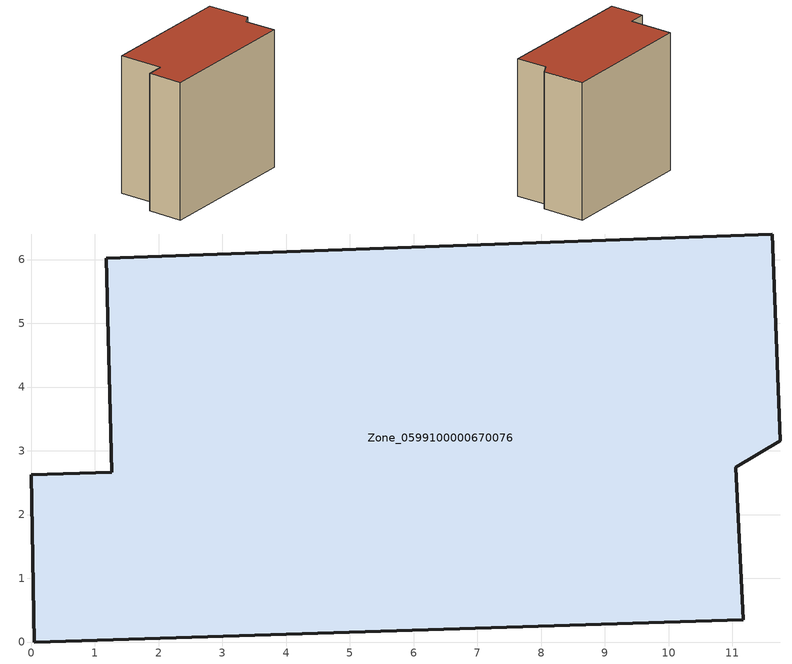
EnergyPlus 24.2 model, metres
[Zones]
Zone_0599100000670076
 floor ground (C_G): 0,2.62 1.26,2.66 1.18,6.02 11.62,6.4 11.75,3.16 11.05,2.74 11.17,0.35 0.05,0 z0
 wall outside (C_F): 1.26,2.66 0,2.62 0.05,0 11.17,0.35 11.05,2.74 11.75,3.16 11.62,6.4 1.18,6.02 1.26,2.66 z0:10.43
 roof outside (C_R): 11.62,6.4 1.18,6.02 1.26,2.66 0,2.62 0.05,0 11.17,0.35 11.05,2.74 11.75,3.16 z10.43
[BUILDING]
Pand.0599100000670076: North Axis=0; Terrain=City; Loads Convergence Tolerance Value=0.04; Temperature Convergence Tolerance Value=0.4; Solar Distribution=FullExterior; Maximum Number of Warmup Days=25; Minimum Number of Warmup Days=1
[Site:Location]
Rotterdam.The.Hague.AP_ZH_NLD Design_Conditions: Latitude=51.96; Longitude=4.45; Time Zone=1; Elevation=-4.5
[SITE:GROUNDTEMPERATURE:BUILDINGSURFACE]
18, 18, 18, 18, 18, 18, 18, 18, 18, 18, 18, 18
[MATERIAL] Thermal Absorptance=0.9; Solar Absorptance=0.7; Visible Absorptance=0.7
Name | Roughness | Thickness | Conductivity | Density | Specific Heat
G.TI.1946 | MediumSmooth | 0.15 | 1 | 540 | 1210
F.TI.1946 | Rough | 0.3 | 0.857143 | 1920 | 840
R.TI.1946 | MediumRough | 0.2 | 0.1 | 1500 | 1000
[CONSTRUCTION]
C_G: G.TI.1946
C_F: F.TI.1946
C_R: R.TI.1946
[ZONE]
Zone_0599100000670076: Type=1; Multiplier=1; Ceiling Height=Autocalculate; Volume=Autocalculate; Floor Area=autocalculate; Part of Total Floor Area=Yes
[ZONEINFILTRATION:DESIGNFLOWRATE]
Infil_Zone_0599100000670076: Zone or ZoneList or Space or SpaceList=Zone_0599100000670076; Schedule=AlwaysOn; Design Flow Rate Calculation Method=Flow/Area; Flow Rate per Floor Area=0.003; Constant Term Coefficient=1; Temperature Term Coefficient=0; Velocity Term Coefficient=0; Velocity Squared Term Coefficient=0
[HVACTEMPLATE:ZONE:IDEALLOADSAIRSYSTEM]
Zone_0599100000670076: Maximum Heating Supply Air Temperature=50; Minimum Cooling Supply Air Temperature=13; Maximum Heating Supply Air Humidity Ratio=0.0156; Minimum Cooling Supply Air Humidity Ratio=0.0077; Heating Limit=NoLimit; Cooling Limit=NoLimit; Dehumidification Control Type=ConstantSensibleHeatRatio; Cooling Sensible Heat Ratio=0.7; Dehumidification Setpoint=60; Humidification Control Type=None; Humidification Setpoint=30; Outdoor Air Method=None; Outdoor Air Flow Rate per Person=0.00944; Outdoor Air Flow Rate per Zone Floor Area=0; Outdoor Air Flow Rate per Zone=0; Demand Controlled Ventilation Type=None; Outdoor Air Economizer Type=NoEconomizer; Heat Recovery Type=None; Sensible Heat Recovery Effectiveness=0.7; Latent Heat Recovery Effectiveness=0.65
[ZONECONTROL:THERMOSTAT]
ThermostatControl_Zone_0599100000670076: Zone or ZoneList=Zone_0599100000670076; Control Type Schedule=DualSetpointControlType; Control 1=Thermostat_Zone_0599100000670076; Temperature Difference Between Cutout And Setpoint=0
[THERMOSTATSETPOINT:DUALSETPOINT]
Thermostat_Zone_0599100000670076: Heating Setpoint Temperature Schedule=HeatingSetpoint_Zone_0599100000670076; Cooling Setpoint Temperature Schedule=CoolingSetpoint_Zone_0599100000670076
[SCHEDULE:COMPACT]
HeatingSetpoint_Zone_0599100000670076: Through: 12/31, For: AllDays, Until: 24:00, 21
CoolingSetpoint_Zone_0599100000670076: Through: 12/31, For: AllDays, Until: 24:00, 24
DualSetpointControlType: Through: 12/31, For: AllDays, Until: 24:00, 4
AlwaysOn: Through: 12/31, For: AllDays, Until: 24:00, 1
